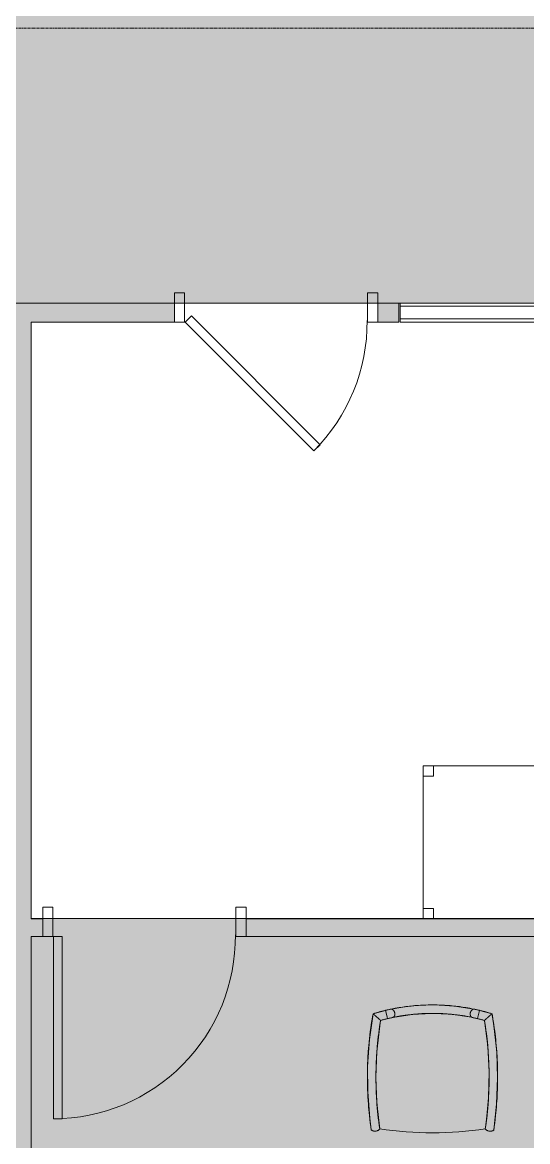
# Model space of a CAD drawing. Header units: inches. Extents: x -203 to 2070, y -968 to 768.
# Drawn here: x 764.5 to 863.9, y 175.9 to 395.9 of the extents above; entities that cross this region are included whole.
import ezdxf

# ---------------------------------------------------------------- set-up
doc = ezdxf.new("R2010")
doc.units = ezdxf.units.IN
doc.header["$MEASUREMENT"] = 0
doc.linetypes.add('Grid Line 1_2_', pattern=[0.875, 0.5, -0.125, 0.125, -0.125])
for name, color, linetype, lineweight in [('A-DETL-GENF', 92, 'Continuous', 9), ('A-DETL-THIN', 151, 'Continuous', 9), ('A-DOOR', 31, 'Continuous', 13), ('A-DOOR-FRAM', 31, 'Continuous', 20), ('A-WALL', 113, 'Continuous', 13), ('A-WALL-PATT', 111, 'Continuous', 13), ('I-FURN', 30, 'Continuous', 9), ('I-WALL', 2, 'Continuous', 13), ('S-GRID', 1, 'Continuous', 9)]:
    doc.layers.add(name, color=color, linetype=linetype, lineweight=lineweight)
pattern_1 = [(0, (0, 0), (30.72, 7.68), [1.267, -21.773, 1.267, -21.773, -122.88]), (0, (0, 0), (30.72, 7.68), [-46.08, 1.267, -44.813, 1.267, -21.773, -53.76]), (0, (0, 0), (30.72, 7.68), [-115.2, 1.267, -14.093, 1.267, -37.133]), (120, (11.52, 3.84), (-22.011075, 22.7643), [1.267, -21.773, 1.267, -21.773, -122.88]), (120, (11.52, 3.84), (-22.011075, 22.7643), [-46.08, 1.267, -44.813, 1.267, -21.773, -53.76]), (120, (11.52, 3.84), (-22.011075, 22.7643), [-115.2, 1.267, -14.093, 1.267, -37.133]), (240, (15.36, 19.2), (-8.708925, -30.4443), [1.267, -21.773, 1.267, -21.773, -122.88]), (240, (15.36, 19.2), (-8.708925, -30.4443), [-46.08, 1.267, -44.813, 1.267, -21.773, -53.76]), (240, (15.36, 19.2), (-8.708925, -30.4443), [-115.2, 1.267, -14.093, 1.267, -37.133])]

# ---------------------------------------------------------------- blocks, each defined once
blk = doc.blocks.new('Single Flush - OTJ_SOLIDFLUSH_ALUM-5610241-LEVEL 7 - POWER _ SIGNAL')
at = {"layer": 'A-DOOR', "color": 8, "lineweight": 20}
for p, q in [((-7.42, 27.2), (-8.65, 25.96)), ((17.91, 1.87), (-7.42, 27.2)), ((-8.65, 25.96), (16.67, 0.64)), ((16.67, 0.64), (17.91, 1.87))]:
    blk.add_line(p, q, dxfattribs=at)
at = {"layer": 'A-DOOR', "color": 55, "lineweight": 9}
blk.add_arc((17.91, 1.87), 35.81, 135, 180.5, dxfattribs=at)
at = {"layer": 'A-DOOR-FRAM', "color": 8}
for p, q in [((-20, -3.87), (-20, 1.87)), ((-20, 1.87), (-18, 1.87)), ((-18, -3.87), (-18, 1.87)), ((18, -3.87), (18, 1.87)), ((18, 1.87), (20, 1.87)), ((20, -3.87), (20, 1.87)), ((-20, -3.87), (-18, -3.87)), ((18, -3.87), (20, -3.87))]:
    blk.add_line(p, q, dxfattribs=at)
blk = doc.blocks.new('F-Chairs1 - Side 05-V48-LEVEL 7 - POWER _ SIGNAL')
at = {"layer": 'I-FURN'}
for p, q in [((-8.86, 2.7), (-10.22, 3.05)), ((-9.24, 1.07), (-8.86, 2.7)), ((-8.86, 2.67), (-9.24, 1.1)), ((-9.24, 1.1), (-8.86, 2.67)), ((-8.86, 2.67), (-9.05, 1.89)), ((-8.86, 2.7), (-8.86, 2.67)), ((10.22, 3.05), (8.86, 2.7)), ((8.86, 2.68), (8.86, 2.7)), ((8.86, 2.7), (9.24, 1.07)), ((9.05, 1.89), (8.86, 2.68)), ((8.86, 2.68), (8.93, 2.4)), ((8.93, 2.4), (8.86, 2.68)), ((8.93, 2.38), (9.24, 1.1)), ((9.24, 1.1), (8.93, 2.38)), ((-11.7, 1.73), (-9.24, 1.07)), ((-9.05, 1.89), (-9.24, 1.07)), ((-9.24, 1.07), (-9.2, 1.06)), ((-2.07, 1.73), (-2.01, 1.73)), ((-2.01, 1.73), (-2.07, 1.73)), ((-1.88, 1.72), (-1.94, 1.72)), ((1.94, 1.72), (1.88, 1.72)), ((2.01, 1.73), (2.07, 1.73)), ((2.07, 1.73), (2.01, 1.73)), ((9.24, 1.07), (9.05, 1.89)), ((9.2, 1.06), (9.24, 1.07)), ((9.24, 1.07), (11.7, 1.73))]:
    blk.add_line(p, q, dxfattribs=at)
at = {"layer": 'I-FURN', "flags": 128}
for points in [[(-12.04, 24.6), (-12.61, 19.49), (-12.81, 14.35), (-12.63, 9.21), (-12.08, 4.1), (-11.7, 1.73)], [(-11.16, 24.83), (-11.35, 24.84), (-11.53, 24.82), (-11.7, 24.78), (-11.83, 24.73), (-11.94, 24.67), (-12.01, 24.62), (-12.04, 24.6)], [(-10.38, 24.36), (-10.4, 24.38), (-10.45, 24.45), (-10.54, 24.53), (-10.65, 24.62), (-10.8, 24.71), (-10.97, 24.78), (-11.16, 24.83)], [(-10.22, 3.05), (-10.86, 8.09), (-11.12, 13.17), (-11.01, 18.25), (-10.53, 23.31), (-10.38, 24.36)], [(10.38, 24.36), (10.94, 19.31), (11.13, 14.23), (10.95, 9.15), (10.39, 4.1), (10.22, 3.05)], [(11.16, 24.81), (10.97, 24.77), (10.8, 24.7), (10.66, 24.62), (10.54, 24.53), (10.45, 24.45), (10.4, 24.38), (10.38, 24.36)], [(12.04, 24.58), (12.01, 24.6), (11.94, 24.65), (11.84, 24.71), (11.7, 24.76), (11.54, 24.8), (11.35, 24.82), (11.16, 24.81)], [(11.7, 1.73), (12.42, 6.83), (12.77, 11.96), (12.75, 17.1), (12.35, 22.23), (12.04, 24.58)], [(7.79, 2.47), (4.03, 1.88), (0.23, 1.67), (-3.57, 1.84), (-7.34, 2.38), (-7.79, 2.47)], [(-8.18, 0.84), (-4.34, 0.23), (-0.46, 0), (3.43, 0.15), (7.28, 0.66), (8.18, 0.84)]]:
    blk.add_lwpolyline(points, dxfattribs=at)
at = {"layer": 'I-FURN'}
for centre, radius, start, end in [((57.8, 14.21), 70.61, 171.5308, 180.996), ((57.8, 14.21), 70.61, 171.5308, 175.2598), ((-11.33, 23.66), 1.18, 36.4314, 126.6303), ((-11.33, 23.66), 1.18, 121.2821, 125.2204), ((-11.33, 23.66), 1.18, 115.242, 121.2747), ((-11.33, 23.66), 1.18, 108.1645, 112.8023), ((-11.33, 23.66), 1.18, 101.9361, 108.1446), ((-11.33, 23.66), 1.18, 90.9403, 99.8598), ((-11.33, 23.66), 1.18, 81.4896, 85.9143), ((-11.33, 23.66), 1.18, 77.1379, 81.4718), ((57.8, 14.21), 68.93, 171.5308, 181.0506), ((57.8, 14.21), 68.93, 171.5308, 176.1393), ((57.8, 14.21), 68.93, 171.5308, 176.1393), ((-11.33, 23.66), 1.18, 63.131, 72.0242), ((57.8, 14.21), 68.93, 171.5308, 175.7586), ((-11.33, 23.66), 1.18, 54.8508, 61.1686), ((-11.33, 23.66), 1.18, 50.2635, 54.8265), ((-11.33, 23.66), 1.18, 41.7404, 47.773), ((-11.33, 23.66), 1.18, 36.4314, 39.179), ((0, -44.54), 69.68, 81.4321, 98.5679), ((0, -44.54), 69.68, 81.4321, 98.5679), ((0, -44.54), 69.68, 81.4321, 98.5679), ((11.32, 23.64), 1.18, 52.4725, 142.685), ((-57.8, 14.21), 68.93, 358.9494, 8.4692), ((-57.8, 14.21), 68.93, 3.8607, 8.4692), ((-57.8, 14.21), 68.93, 3.8607, 8.4692), ((-57.8, 14.21), 68.93, 4.0233, 8.4692), ((11.32, 23.64), 1.18, 137.4621, 141.3151), ((11.32, 23.64), 1.18, 131.4889, 137.4604), ((11.32, 23.64), 1.18, 124.4572, 128.8271), ((11.32, 23.64), 1.18, 116.91, 124.4502), ((11.32, 23.64), 1.18, 107.3188, 116.1946), ((11.32, 23.64), 1.18, 97.8929, 102.0231), ((11.32, 23.64), 1.18, 93.1961, 97.8826), ((11.32, 23.64), 1.18, 79.4522, 88.3969), ((11.32, 23.64), 1.18, 71.135, 77.0496), ((11.32, 23.64), 1.18, 66.2681, 71.1166), ((11.32, 23.64), 1.18, 57.9136, 64.0144), ((11.32, 23.64), 1.18, 53.9043, 57.8915), ((-57.8, 14.21), 70.61, 359.004, 8.4692), ((-57.8, 14.21), 70.61, 4.7233, 8.4481), ((57.8, 14.21), 70.61, 175.2604, 178.9888), ((-57.8, 14.21), 70.61, 0.9986, 4.7232), ((57.8, 14.21), 68.93, 176.2843, 177.6702), ((57.8, 14.21), 68.93, 176.3725, 177.6681), ((57.8, 14.21), 68.93, 176.3725, 177.6681), ((57.8, 14.21), 68.93, 176.1401, 176.2783), ((57.8, 14.21), 68.93, 176.1456, 176.3725), ((57.8, 14.21), 68.93, 176.1456, 176.3725), ((57.8, 14.21), 68.93, 175.9776, 176.1356), ((57.8, 14.21), 68.93, 175.7586, 175.9767), ((-57.8, 14.21), 68.93, 3.8603, 4.023), ((-57.8, 14.21), 68.93, 3.7423, 3.8607), ((-57.8, 14.21), 68.93, 3.7423, 3.8607), ((-57.8, 14.21), 68.93, 3.7223, 3.8603), ((-57.8, 14.21), 68.93, 2.3315, 3.7163), ((-57.8, 14.21), 68.93, 2.3319, 3.6732), ((-57.8, 14.21), 68.93, 2.3319, 3.6732), ((57.8, 14.21), 70.61, 178.9892, 181.0966), ((57.8, 14.21), 68.93, 177.6681, 180.7487), ((57.8, 14.21), 68.93, 177.6681, 180.7487), ((57.8, 14.21), 68.93, 177.6702, 180.2915), ((-57.8, 14.21), 68.93, 359.8088, 2.3319), ((-57.8, 14.21), 68.93, 359.8088, 2.3319), ((-57.8, 14.21), 68.93, 0.2618, 2.3315), ((-57.8, 14.21), 70.61, 357.2738, 0.9984), ((57.8, 14.21), 68.93, 180.2915, 180.4226), ((57.8, 14.21), 68.93, 180.4524, 180.7496), ((57.8, 14.21), 68.93, 180.7487, 181.0506), ((57.8, 14.21), 68.93, 180.7487, 181.0506), ((57.8, 14.21), 68.93, 180.7496, 181.0301), ((-57.8, 14.21), 68.93, 359.1188, 359.2513), ((-57.8, 14.21), 68.93, 359.1188, 359.2513), ((-57.8, 14.21), 68.93, 358.9703, 359.2506), ((-57.8, 14.21), 68.93, 359.5774, 0.2618), ((-57.8, 14.21), 68.93, 359.2513, 359.8088), ((-57.8, 14.21), 68.93, 359.2513, 359.8088), ((-57.8, 14.21), 68.93, 359.2506, 359.5771), ((57.8, 14.21), 70.61, 180.996, 190.1756), ((57.8, 14.21), 70.61, 181.1253, 182.7177), ((57.8, 14.21), 68.93, 181.0506, 189.3144), ((57.8, 14.21), 68.93, 181.0506, 183.596), ((57.8, 14.21), 68.93, 181.0506, 183.596), ((57.8, 14.21), 68.93, 181.0795, 183.5958), ((-57.8, 14.21), 68.93, 350.6856, 358.9494), ((-57.8, 14.21), 68.93, 356.4043, 358.5929), ((-57.8, 14.21), 68.93, 356.404, 358.1436), ((-57.8, 14.21), 68.93, 356.404, 358.1436), ((-57.8, 14.21), 68.93, 358.1436, 358.6533), ((-57.8, 14.21), 68.93, 358.1436, 358.6533), ((-57.8, 14.21), 68.93, 358.6533, 358.9494), ((-57.8, 14.21), 68.93, 358.6533, 358.9494), ((-57.8, 14.21), 68.93, 358.5929, 358.9209), ((-57.8, 14.21), 68.93, 358.9494, 359.1188), ((-57.8, 14.21), 68.93, 358.9494, 359.1188), ((-57.8, 14.21), 70.61, 349.8244, 359.004), ((57.8, 14.21), 70.61, 182.7181, 186.4467), ((57.8, 14.21), 68.93, 183.596, 185.0192), ((57.8, 14.21), 68.93, 183.596, 185.0192), ((57.8, 14.21), 68.93, 183.5958, 184.8685), ((-57.8, 14.21), 68.93, 354.9808, 356.404), ((-57.8, 14.21), 68.93, 354.9808, 356.404), ((-57.8, 14.21), 68.93, 355.1315, 356.4043), ((-57.8, 14.21), 70.61, 353.5491, 357.2737), ((57.8, 14.21), 68.93, 184.8689, 185.0196), ((57.8, 14.21), 68.93, 185.0196, 185.1931), ((57.8, 14.21), 68.93, 185.0317, 189.3144), ((57.8, 14.21), 68.93, 185.0317, 189.3144), ((57.8, 14.21), 68.93, 185.2011, 189.3144), ((-57.8, 14.21), 68.93, 350.6856, 354.9683), ((-57.8, 14.21), 68.93, 350.6856, 354.9683), ((-57.8, 14.21), 68.93, 350.6856, 354.7991), ((-57.8, 14.21), 68.93, 354.8071, 354.9805), ((-57.8, 14.21), 68.93, 354.9805, 355.1313), ((57.8, 14.21), 70.61, 186.4469, 190.1756), ((-57.8, 14.21), 70.61, 349.8244, 353.549), ((0, 40.33), 38.66, 254.6661, 285.3339), ((0, 40.33), 38.66, 254.6661, 259.8878), ((0, 40.33), 38.66, 254.6661, 259.8878), ((0, 40.33), 38.66, 254.6661, 256.7545), ((0, 40.33), 38.66, 256.7545, 259.2833), ((0, 40.33), 38.66, 259.2833, 260.6714), ((0, 40.33), 38.66, 259.8878, 260.4199), ((0, 40.33), 38.66, 259.8878, 260.4199), ((0, 40.33), 38.66, 260.4199, 260.674), ((0, 40.33), 38.66, 260.4199, 260.674), ((0, 40.33), 38.66, 279.3286, 280.7167), ((0, 40.33), 38.66, 279.326, 279.5801), ((0, 40.33), 38.66, 279.326, 279.5801), ((0, 40.33), 38.66, 279.5801, 280.1122), ((0, 40.33), 38.66, 279.5801, 280.1122), ((0, 40.33), 38.66, 280.1122, 285.3339), ((0, 40.33), 38.66, 280.1122, 285.3339), ((0, 40.33), 38.66, 280.7167, 283.2455), ((0, 40.33), 38.66, 283.2455, 285.3339), ((0, 40.33), 40.33, 253.1446, 286.8554), ((0, 40.33), 40.33, 253.1446, 256.7545), ((0, 40.33), 40.33, 256.8211, 257.0112), ((0, 40.33), 40.33, 257.0121, 257.3225), ((0, 40.33), 40.33, 257.3256, 257.7513), ((0, 40.33), 40.33, 257.8116, 258.3467), ((0, 40.33), 40.33, 258.4011, 260.6462), ((0, 40.33), 40.33, 260.6462, 262.4822), ((0, 40.33), 38.66, 260.674, 261.0276), ((0, 40.33), 38.66, 260.674, 261.0276), ((0, 40.33), 38.66, 260.6714, 261.0897), ((0, 40.33), 38.66, 261.0276, 261.6519), ((0, 40.33), 38.66, 261.0276, 261.6519), ((0, 40.33), 38.66, 261.0897, 261.3668), ((0, 40.33), 38.66, 261.3668, 261.6918), ((0, 40.33), 38.66, 261.6519, 261.8522), ((0, 40.33), 38.66, 261.6519, 261.8522), ((0, 40.33), 38.66, 261.6918, 262.3262), ((0, 40.33), 38.66, 261.8522, 265.955), ((0, 40.33), 38.66, 261.8522, 265.955), ((0, 40.33), 40.33, 262.4822, 266.606), ((0, 40.33), 38.66, 262.3262, 262.4987), ((0, 40.33), 38.66, 262.4987, 263.1634), ((0, 40.33), 38.66, 263.1634, 265.7133), ((0, 40.33), 38.66, 265.7133, 266.2685), ((0, 40.33), 38.66, 265.955, 266.883), ((0, 40.33), 38.66, 265.955, 266.883), ((0, 40.33), 38.66, 266.2685, 266.9028), ((0, 40.33), 40.33, 266.606, 267.4881), ((0, 40.33), 38.66, 266.9508, 267.1253), ((0, 40.33), 38.66, 267.0125, 267.2451), ((0, 40.33), 38.66, 267.0125, 267.2451), ((0, 40.33), 38.66, 267.2175, 267.3423), ((0, 40.33), 38.66, 267.2451, 272.7549), ((0, 40.33), 38.66, 267.2451, 272.7549), ((0, 40.33), 38.66, 267.3601, 267.5014), ((0, 40.33), 40.33, 267.4881, 272.5119), ((0, 40.33), 38.66, 267.5148, 272.4852), ((0, 40.33), 38.66, 272.4986, 272.6399), ((0, 40.33), 40.33, 272.5119, 273.394), ((0, 40.33), 38.66, 272.6577, 272.7825), ((0, 40.33), 38.66, 272.7549, 272.9875), ((0, 40.33), 38.66, 272.7549, 272.9875), ((0, 40.33), 38.66, 272.8747, 273.0839), ((0, 40.33), 38.66, 273.0972, 273.7315), ((0, 40.33), 38.66, 273.117, 274.045), ((0, 40.33), 38.66, 273.117, 274.045), ((0, 40.33), 40.33, 273.394, 277.5178), ((0, 40.33), 38.66, 273.7315, 274.2867), ((0, 40.33), 38.66, 274.045, 278.1478), ((0, 40.33), 38.66, 274.045, 278.1478), ((0, 40.33), 38.66, 274.2867, 276.8366), ((0, 40.33), 38.66, 276.8366, 277.5013), ((0, 40.33), 38.66, 277.5013, 277.6738), ((0, 40.33), 38.66, 277.6738, 278.3082), ((0, 40.33), 40.33, 277.5178, 279.3538), ((0, 40.33), 38.66, 278.1478, 278.3481), ((0, 40.33), 38.66, 278.1478, 278.3481), ((0, 40.33), 38.66, 278.3082, 278.6332), ((0, 40.33), 38.66, 278.3481, 278.9724), ((0, 40.33), 38.66, 278.3481, 278.9724), ((0, 40.33), 38.66, 278.6332, 278.9103), ((0, 40.33), 38.66, 278.9103, 279.3286), ((0, 40.33), 38.66, 278.9724, 279.326), ((0, 40.33), 38.66, 278.9724, 279.326), ((0, 40.33), 40.33, 279.3538, 281.5989), ((0, 40.33), 40.33, 281.6533, 282.1884), ((0, 40.33), 40.33, 282.2487, 282.6744), ((0, 40.33), 40.33, 282.6775, 282.9879), ((0, 40.33), 40.33, 282.9888, 283.1789), ((0, 40.33), 40.33, 283.2455, 286.8554)]:
    blk.add_arc(centre, radius, start, end, dxfattribs=at)
for points, knots in [([(-10.22, 3.05), (-10.22, 3.05), (-10.23, 3.04), (-10.25, 3.02), (-10.28, 3), (-10.3, 2.98), (-10.34, 2.95), (-10.37, 2.91), (-10.41, 2.88), (-10.44, 2.86), (-10.47, 2.83), (-10.51, 2.79), (-10.56, 2.75), (-10.61, 2.7), (-10.67, 2.65), (-10.72, 2.6), (-10.78, 2.55), (-10.84, 2.5), (-10.9, 2.44), (-10.96, 2.39), (-11.02, 2.34), (-11.08, 2.28), (-11.14, 2.23), (-11.19, 2.18), (-11.25, 2.13), (-11.31, 2.08), (-11.36, 2.03), (-11.41, 1.99), (-11.46, 1.94), (-11.5, 1.9), (-11.55, 1.87), (-11.58, 1.83), (-11.62, 1.8), (-11.65, 1.77), (-11.69, 1.74), (-11.7, 1.73), (-11.7, 1.73)], [-1, -1, -1, -1, -0.944444, -0.916667, -0.888889, -0.861111, -0.833333, -0.805556, -0.777778, -0.763889, -0.75, -0.722222, -0.694444, -0.666667, -0.638889, -0.611111, -0.583333, -0.555556, -0.527778, -0.5, -0.472222, -0.444444, -0.416667, -0.388889, -0.361111, -0.333333, -0.305556, -0.277778, -0.25, -0.222222, -0.194444, -0.166667, -0.138889, -0.111111, -0.055556, 0, 0, 0, 0]), ([(-8.86, 2.7), (-8.86, 2.7), (-8.83, 2.69), (-8.67, 2.66), (-8.36, 2.59), (-8, 2.51), (-7.79, 2.47)], [0, 0, 0, 0, 0.2, 0.4, 0.7, 1, 1, 1, 1]), ([(-7.79, 2.47), (-7.73, 2.45), (-7.63, 2.4), (-7.54, 2.28), (-7.5, 2.19), (-7.46, 2.12), (-7.44, 2.05), (-7.43, 2), (-7.42, 1.94), (-7.41, 1.86), (-7.41, 1.77), (-7.42, 1.67), (-7.43, 1.57), (-7.46, 1.47), (-7.49, 1.39), (-7.52, 1.31), (-7.56, 1.24), (-7.6, 1.18), (-7.64, 1.12), (-7.68, 1.07), (-7.73, 1.02), (-7.77, 0.98), (-7.84, 0.93), (-7.91, 0.88), (-8.04, 0.83), (-8.12, 0.83), (-8.18, 0.84)], [-1, -1, -1, -1, -0.861111, -0.791667, -0.756944, -0.722222, -0.6875, -0.670139, -0.652778, -0.618056, -0.583333, -0.548611, -0.513889, -0.479167, -0.444444, -0.416667, -0.388889, -0.361111, -0.333333, -0.305556, -0.277778, -0.25, -0.222222, -0.166667, -0.111111, 0, 0, 0, 0]), ([(8.18, 0.84), (8.11, 0.82), (8, 0.84), (7.86, 0.91), (7.79, 0.97), (7.73, 1.02), (7.68, 1.07), (7.64, 1.12), (7.61, 1.16), (7.57, 1.23), (7.52, 1.31), (7.48, 1.4), (7.45, 1.49), (7.43, 1.59), (7.41, 1.69), (7.41, 1.77), (7.41, 1.85), (7.42, 1.92), (7.43, 1.99), (7.44, 2.06), (7.47, 2.12), (7.49, 2.18), (7.52, 2.25), (7.57, 2.32), (7.67, 2.42), (7.74, 2.46), (7.79, 2.47)], [-1, -1, -1, -1, -0.861111, -0.791667, -0.756944, -0.722222, -0.6875, -0.670139, -0.652778, -0.618056, -0.583333, -0.548611, -0.513889, -0.479167, -0.444444, -0.416667, -0.388889, -0.361111, -0.333333, -0.305556, -0.277778, -0.25, -0.222222, -0.166667, -0.111111, 0, 0, 0, 0]), ([(7.79, 2.47), (7.93, 2.5), (8.18, 2.55), (8.53, 2.63), (8.79, 2.69), (8.86, 2.7), (8.86, 2.7)], [0, 0, 0, 0, 0.2, 0.4, 0.7, 1, 1, 1, 1]), ([(11.7, 1.73), (11.7, 1.73), (11.69, 1.74), (11.65, 1.77), (11.62, 1.8), (11.58, 1.83), (11.55, 1.87), (11.51, 1.9), (11.48, 1.92), (11.45, 1.95), (11.41, 1.99), (11.36, 2.03), (11.31, 2.08), (11.25, 2.13), (11.19, 2.18), (11.14, 2.23), (11.08, 2.28), (11.02, 2.34), (10.96, 2.39), (10.9, 2.44), (10.84, 2.5), (10.78, 2.55), (10.72, 2.6), (10.67, 2.65), (10.61, 2.7), (10.56, 2.75), (10.51, 2.79), (10.46, 2.84), (10.42, 2.88), (10.37, 2.91), (10.34, 2.95), (10.3, 2.98), (10.28, 3), (10.25, 3.02), (10.23, 3.04), (10.22, 3.05), (10.22, 3.05)], [-1, -1, -1, -1, -0.944444, -0.888889, -0.861111, -0.833333, -0.805556, -0.777778, -0.763889, -0.75, -0.722222, -0.694444, -0.666667, -0.638889, -0.611111, -0.583333, -0.555556, -0.527778, -0.5, -0.472222, -0.444444, -0.416667, -0.388889, -0.361111, -0.333333, -0.305556, -0.277778, -0.25, -0.222222, -0.194444, -0.166667, -0.138889, -0.111111, -0.083333, -0.055556, 0, 0, 0, 0]), ([(-8.18, 0.84), (-8.32, 0.87), (-8.57, 0.92), (-8.91, 1), (-9.17, 1.06), (-9.24, 1.07), (-9.24, 1.07)], [0, 0, 0, 0, 0.2, 0.4, 0.7, 1, 1, 1, 1]), ([(9.24, 1.07), (9.24, 1.07), (9.21, 1.07), (9.06, 1.03), (8.74, 0.96), (8.39, 0.88), (8.18, 0.84)], [0, 0, 0, 0, 0.2, 0.4, 0.7, 1, 1, 1, 1])]:
    blk.add_open_spline(points, degree=3, knots=knots, dxfattribs=at)
blk = doc.blocks.new('Single Flush - SOLIDFLUSH_ALUM_No Lites-5611443-LEVEL 7 - POWER _ SIGNAL')
at = {"layer": 'A-DOOR', "lineweight": 20}
for p, q in [((16.15625, 37.5625), (16.15625, 1.75)), ((17.90625, 37.5625), (16.15625, 37.5625)), ((17.90625, 1.75), (17.90625, 37.5625)), ((16.15625, 1.75), (17.90625, 1.75))]:
    blk.add_line(p, q, dxfattribs=at)
at = {"layer": 'A-DOOR', "lineweight": 9}
blk.add_arc((17.90625, 1.75), 35.8125, 90, 180.5, dxfattribs=at)
at = {"layer": 'A-DOOR-FRAM'}
for p, q in [((-20, -4), (-20, 1.75)), ((-20, 1.75), (-18, 1.75)), ((-18, -4), (-18, 1.75)), ((18.000004, -4), (18.000004, 1.75)), ((18.000004, 1.75), (20.000004, 1.75)), ((20.000004, -4), (20.000004, 1.75)), ((-20, -4), (-18, -4)), ((18.000004, -4), (20.000004, -4))]:
    blk.add_line(p, q, dxfattribs=at)
blk = doc.blocks.new('Rectangular Table - Rectangular Table-5624809-LEVEL 7 - POWER _ SIGNAL')
at = {"layer": 'I-FURN'}
for p, q in [((-79.02, 15.01), (-81.02, 15.01)), ((-81.02, 15.01), (-81.02, 13.01)), ((-81.02, 13.01), (-81.02, 15.01)), ((-81.02, 15.01), (-79.02, 15.01)), ((81.02, 15.01), (-81.02, 15.01)), ((-81.02, 15.01), (-81.02, -15.01)), ((-81.02, -15.01), (-81.02, 15.01)), ((-81.02, 15.01), (81.02, 15.01)), ((-79.02, 13.01), (-79.02, 15.01)), ((-79.02, 15.01), (-79.02, 13.01)), ((79.02, 15.01), (79.02, 13.01)), ((81.02, 15.01), (79.02, 15.01)), ((79.02, 15.01), (81.02, 15.01)), ((79.02, 13.01), (79.02, 15.01)), ((81.02, 13.01), (81.02, 15.01)), ((81.02, 15.01), (81.02, 13.01)), ((81.02, 15.01), (81.02, -15)), ((-81.02, 13.01), (-79.02, 13.01)), ((-79.02, 13.01), (-81.02, 13.01)), ((79.02, 13.01), (81.02, 13.01)), ((81.02, 13.01), (79.02, 13.01)), ((-79.02, -13.01), (-81.02, -13.01)), ((-81.02, -13.01), (-81.02, -15.01)), ((-81.02, -15.01), (-81.02, -13.01)), ((-81.02, -13.01), (-79.02, -13.01)), ((-79.02, -15.01), (-79.02, -13.01)), ((-79.02, -13.01), (-79.02, -15.01)), ((81.02, -13.01), (79.02, -13.01)), ((79.02, -13.01), (79.02, -15)), ((79.02, -15), (79.02, -13.01)), ((79.02, -13.01), (81.02, -13.01)), ((81.02, -15), (81.02, -13.01)), ((81.02, -13.01), (81.02, -15)), ((-81.02, -15.01), (-79.02, -15.01)), ((-79.02, -15.01), (-81.02, -15.01)), ((-81.02, -15.01), (0, -15.01)), ((0, -15.01), (-81.02, -15.01))]:
    blk.add_line(p, q, dxfattribs=at)

msp = doc.modelspace()

# ---------------------------------------------------------------- hatches: boundary and pattern name
at = {"layer": 'A-DETL-GENF'}
h = msp.add_hatch(color=9, dxfattribs=at)
h.paths.add_polyline_path([(131.76, -847.99), (290.74, -780.5), (225.6, -627.04), (211.09, -633.2), (209.28, -628.94), (209.42, -628.88), (203.59, -616.37), (207.78, -614.42), (213.68, -627.08), (295.77, -592.23), (297.58, -596.49), (229.86, -625.23), (295, -778.69), (401.08, -733.65), (335.95, -580.2), (334.4, -580.86), (332.59, -576.6), (420.96, -539.09), (422.76, -543.35), (340.21, -578.39), (405.34, -731.84), (511.69, -686.69), (511.69, -619.13), (494.67, -619.13), (494.67, -614.13), (492.17, -614.13), (492.17, -540), (465.42, -540), (465.42, -525.24), (459.58, -527.72), (457.78, -523.46), (465.42, -520.22), (465.42, -507.38), (497.17, -507.38), (497.17, -511.56), (497.67, -511.56), (497.67, -516.56), (497.17, -516.56), (497.17, -614.13), (658.09, -614.13), (718.7, -588.4), (718.7, -513.05), (720.73, -513.05), (720.73, -508.94), (744.73, -508.94), (744.73, -513.19), (757.98, -510.06), (757.98, -505.44), (677.12, -505.36), (677.12, -505.44), (626.98, -505.44), (626.98, -505.32), (560.67, -505.32), (560.67, -516.56), (537.67, -516.56), (537.67, -511.56), (555.67, -511.56), (555.67, -395.31), (560.67, -395.31), (560.67, -438.44), (560.17, -438.44), (560.17, -441.94), (560.67, -441.94), (560.67, -498.32), (619.98, -498.32), (619.98, -477.94), (626.98, -477.94), (626.98, -501.94), (757.98, -501.94), (757.98, -376.94), (625.46, -376.94), (625.46, -433.44), (624.19, -433.44), (624.19, -433.94), (625.46, -433.94), (625.46, -441.94), (600.17, -441.94), (600.17, -438.44), (621.96, -438.44), (621.96, -303.25), (601.17, -303.25), (601.17, -299.75), (634.61, -299.75), (634.61, -357.01), (793.96, -357.01), (793.96, -230.99), (634.98, -230.99), (634.98, -254.99), (560.67, -254.98), (560.67, -299.75), (561.17, -299.75), (561.17, -303.25), (560.67, -303.25), (560.67, -346.75), (555.67, -346.75), (555.67, -249.98), (575.84, -249.98), (575.84, -200.84), (587.09, -200.84), (587.09, -243.74), (631.48, -243.74), (631.48, -224.99), (675.98, -224.99), (675.98, -160.84), (555.74, -160.84), (555.74, 0.66), (596.73, 0.66), (596.73, -16.34), (638.73, -16.34), (638.73, 0.66), (700.73, 0.66), (700.73, -16.34), (742.73, -16.34), (742.73, 0.66), (804.73, 0.66), (804.73, -16.34), (846.73, -16.34), (846.73, 0.66), (908.73, 0.66), (908.73, -16.34), (950.73, -16.34), (950.73, 0.66), (993.73, 0.66), (993.73, -121.74), (988.73, -121.74), (988.73, -121.34), (980.11, -121.34), (980.11, -122.59), (769.74, -122.59), (769.74, -217.72), (963.74, -217.72), (963.74, -199.94), (988.73, -199.94), (988.73, -161.74), (993.73, -161.74), (993.73, -227.33), (968.74, -227.33), (968.74, -227.44), (963.74, -227.44), (963.74, -224.72), (769.74, -224.72), (769.74, -224.99), (799.96, -224.99), (799.96, -303.86), (963.74, -303.86), (963.74, -267.44), (968.74, -267.44), (968.74, -343.74), (1450.3, -343.74), (1450.3, -347.49), (1376.3, -347.49), (1376.3, -524.65), (1491.98, -524.65), (1491.98, -347.49), (1490.3, -347.49), (1490.3, -343.74), (1499.3, -343.74), (1499.3, -347.49), (1496.61, -347.49), (1496.61, -524.65), (1723.7, -524.65), (1723.7, -377.36), (1552.61, -377.36), (1552.61, -347.49), (1539.3, -347.49), (1539.3, -343.74), (1552.61, -343.74), (1552.61, 339.9), (1723.3, 339.9), (1723.3, 351.59), (1731.86, 351.59), (1731.86, 355.59), (1736.48, 355.59), (1736.48, 351.59), (1910.23, 351.59), (1910.23, 580.43), (-120.35, 580.43), (-120.35, 406.96), (53.87, 406.96), (53.87, 426.96), (70.73, 426.96), (70.73, 422.34), (58.49, 422.34), (58.49, 402.34), (58.05, 402.34), (58.05, 327.65), (54.3, 327.65), (54.3, 402.34), (-120.35, 402.34), (-120.35, 286.96), (54.3, 286.96), (54.3, 287.65), (58.05, 287.65), (58.05, 279.65), (54.3, 279.65), (54.3, 282.34), (-120.35, 282.34), (-120.35, 166.96), (54.3, 166.96), (54.3, 239.65), (58.05, 239.65), (58.05, 160.65), (54.3, 160.65), (54.3, 162.34), (-120.35, 162.34), (-120.35, 0.55), (-80.76, 0.55), (-80.76, -12.89), (54.3, -12.89), (54.3, 120.65), (58.05, 120.65), (58.05, -20.2), (54.3, -20.2), (54.3, -17.52), (-80.76, -17.52), (-80.76, -30.95), (-120.35, -30.95), (-120.35, -193.04), (54.3, -193.04), (54.3, -60.2), (58.05, -60.2), (58.05, -218.21), (72.52, -252.29), (69.07, -253.76), (54.3, -218.97), (54.3, -197.66), (-120.35, -197.66), (-120.35, -254.17), (-74.96, -361.1), (84.5, -290.1), (84.7, -290.58), (88.16, -289.11), (140.82, -413.14), (137.36, -414.61), (86.31, -294.36), (-73.15, -365.35), (42.67, -638.13), (201.92, -566.67), (175.4, -504.2), (178.85, -502.74), (207.15, -569.39), (190.31, -576.95), (190.88, -578.17), (186.68, -580.12), (186.09, -578.85), (44.47, -642.39), (120.79, -822.14)], flags=0)
h.paths.add_polyline_path([(225.76, -805.76), (216.38, -783.67), (238.47, -774.29), (247.85, -796.38), (232.98, -802.69)], flags=0)
h.paths.add_polyline_path([(446.67, -711.97), (437.29, -689.88), (459.38, -680.5), (468.76, -702.59), (455.33, -708.29)], flags=0)
h.paths.add_polyline_path([(516.31, -684.73), (893.34, -524.65), (967.94, -524.65), (967.94, -523.31), (944.23, -523.31), (944.23, -523.6), (744.73, -523.6), (744.73, -532.94), (723.7, -532.94), (723.7, -561.42), (744.73, -561.42), (744.73, -585.42), (723.7, -585.42), (723.7, -591.71), (659.11, -619.13), (590.81, -619.13), (590.81, -647.06), (516.73, -647.06), (516.73, -643.56), (587.31, -643.56), (587.31, -619.13), (516.31, -619.13), (516.31, -647.06)], flags=0)
h.paths.add_polyline_path([(262.35, -545.88), (246.3, -508.06), (353.1, -462.71), (227.52, -166.92), (120.79, -212.45), (111.01, -189.4), (111.01, 5.62), (114.76, 5.62), (114.76, -27.82), (206.98, -27.82), (206.98, 5.62), (253.21, 5.62), (256.4, 0.1), (258.31, 0.1), (258.31, -3.4), (257.26, -3.4), (257.26, -33.09), (236.48, -33.09), (236.48, -149.24), (377.3, -149.23), (377.29, -3.4), (298.31, -3.4), (298.31, 0.1), (494.79, 0.1), (494.79, -99.48), (491.3, -99.48), (491.29, -3.4), (380.79, -3.4), (380.8, -149.23), (491.3, -149.22), (491.31, -139.48), (494.8, -139.48), (494.81, -201.31), (491.31, -201.31), (491.3, -152.72), (236.48, -152.74), (236.48, -179.07), (297.94, -323.84), (491.32, -323.82), (491.32, -321.75), (494.82, -321.75), (494.83, -446.72), (415.96, -480.36), (414.59, -477.14), (491.33, -444.4), (491.32, -327.32), (299.43, -327.34), (370.94, -495.76), (377.8, -492.83), (379.17, -496.05), (369.08, -500.35), (354.47, -465.93), (287.28, -494.46), (301.97, -529.06), (263.06, -545.58)], flags=0)
h.paths.add_polyline_path([(263.06, -541.78), (297.38, -527.21), (284.06, -495.83), (271.83, -501.02), (281.21, -523.11), (259.11, -532.49), (262.35, -540.12)], flags=0)
h.paths.add_polyline_path([(3.31, -538.98), (-6.07, -516.89), (16.02, -507.51), (19.36, -515.37), (155.59, -457.53), (153, -451.43), (156.45, -449.96), (163.22, -465.92), (159.77, -467.38), (157.39, -461.78), (21.16, -519.62), (25.4, -529.6), (16.02, -533.58)], flags=0)
h.paths.add_polyline_path([(492.17, -535.38), (492.17, -532.94), (471.73, -532.94), (471.73, -512), (470.05, -512), (470.05, -535.38), (471.73, -535.38)], flags=0)
h.paths.add_polyline_path([(1542.73, -523.31), (1542.73, -499.31), (1566.73, -499.31), (1566.73, -523.31), (1552.61, -523.31)], flags=0)
h.paths.add_polyline_path([(895.22, -520.1), (940.73, -520.1), (940.73, -497.31), (963.74, -497.31), (963.74, -457.44), (946.48, -457.44), (946.48, -308.86), (799.96, -308.86), (799.96, -363.01), (625.46, -363.01), (625.46, -370.94), (763.98, -370.94), (763.98, -513.56), (744.73, -513.56), (744.73, -520.1), (894.33, -520.1)], flags=0)
h.paths.add_polyline_path([(963.74, -452.44), (963.74, -308.86), (951.48, -308.86), (951.48, -452.44)], flags=0)
h.paths.add_polyline_path([(626.18, -357.01), (631.11, -357.01), (631.11, -303.25), (625.46, -303.25), (625.46, -357.01)], flags=0)
h.paths.add_polyline_path([(1130.73, -287.8), (1048.58, -287.8), (1048.57, -116.84), (1052.07, -116.84), (1052.07, -120.24), (1162.56, -120.21), (1162.56, -3.4), (1052.06, -3.4), (1052.05, -76.84), (1048.57, -76.84), (1048.56, 0.1), (1491.14, 0.1), (1491.14, -77.99), (1487.64, -77.99), (1487.64, -3.4), (1268.73, -3.4), (1268.73, -29.34), (1240.73, -29.34), (1240.73, -3.4), (1166.06, -3.4), (1166.06, -120.24), (1487.64, -120.24), (1487.64, -117.99), (1491.14, -117.99), (1491.14, -287.8), (1483.46, -287.8), (1483.46, -284.3), (1487.64, -284.3), (1487.64, -123.74), (1052.07, -123.74), (1052.08, -284.3), (1443.46, -284.3), (1443.46, -287.8), (1133.48, -287.8)], flags=0)
h.paths.add_polyline_path([(491.32, -281.75), (491.31, -225.31), (471.73, -225.31), (471.73, -201.31), (494.81, -201.31), (494.82, -281.75)], flags=0)
h.paths.add_polyline_path([(766.24, -224.99), (766.24, -204.81), (679.48, -204.81), (679.48, -224.99), (739.5, -224.99)], flags=0)
h.paths.add_polyline_path([(434.77, -205.94), (434.77, -205.94), (434.77, -205.85)], flags=0)
h.paths.add_polyline_path([(698.39, -201.31), (766.24, -201.31), (766.24, -119.34), (679.48, -119.34), (679.48, -201.31), (680.09, -201.31)], flags=0)
h.paths.add_polyline_path([(433.45, -190.03), (433.45, -190.03), (433.25, -189.97)], flags=0)
h.paths.add_polyline_path([(404.45, -190.03), (404.45, -190.03), (404.25, -189.97)], flags=0)
h.paths.add_polyline_path([(232.98, -170.83), (232.98, -164.59), (230.74, -165.55), (232.3, -169.22)], flags=0)
h.paths.add_polyline_path([(227.86, -167.28), (227.67, -166.85), (227.57, -166.9)], flags=0)
h.paths.add_polyline_path([(584.68, -146.84), (668.23, -146.84), (668.23, -111.34), (771.73, -111.34), (771.73, -24.34), (569.74, -24.34), (569.74, -146.84)], flags=0)
h.paths.add_polyline_path([(894.33, -111.34), (979.73, -111.34), (979.73, -24.34), (775.23, -24.34), (775.23, -111.34), (884.76, -111.34)], flags=0)
h.paths.add_polyline_path([(253.51, -29.34), (253.51, -1.91), (251.19, 2.12), (210.48, 2.12), (210.48, -27.82), (220.73, -27.82), (220.73, -1.34), (248.73, -1.34), (248.73, -29.34)], flags=0)
h.paths.add_polyline_path([(-117.75, -27.45), (-84.26, -27.45), (-84.26, -27.34), (-117.75, -27.34), (-117.75, -2.95), (-120.35, -2.95), (-120.35, -27.45)], flags=0)
h.paths.add_polyline_path([(525.46, 72.2), (435.18, 72.2), (435.18, 104.84), (438.68, 104.84), (438.68, 75.7), (561.35, 75.7), (561.34, 168.96), (526.67, 168.96), (526.67, 174.46), (530.17, 174.46), (530.17, 172.46), (561.34, 172.46), (561.34, 215.96), (530.17, 215.96), (530.17, 213.46), (526.67, 213.46), (526.67, 216.15), (402.59, 216.15), (402.6, 140.7), (439.25, 140.7), (439.25, 137.2), (361.25, 137.2), (361.25, 140.7), (382.34, 140.7), (382.34, 216.15), (240.34, 216.15), (240.35, 76.18), (361.35, 76.19), (361.35, 102.19), (364.85, 102.19), (364.85, 72.69), (159.58, 72.67), (159.58, 76.17), (236.85, 76.18), (236.85, 164.65), (114.51, 164.64), (114.51, 76.17), (119.58, 76.17), (119.58, 72.67), (111.01, 72.67), (111.01, 168.14), (236.84, 168.15), (236.84, 330.14), (118.59, 330.14), (118.59, 333.64), (240.34, 333.64), (240.34, 219.65), (561.34, 219.65), (561.34, 333.9), (564.84, 333.9), (564.85, 72.2), (536.11, 72.2)], flags=0)
h.paths.add_polyline_path([(1048.55, 72.75), (1048.55, 216.22), (808.52, 216.2), (808.52, 219.7), (768.52, 219.69), (768.52, 216.19), (766.27, 216.19), (766.27, 80.75), (992.98, 80.75), (992.98, 72.75), (762.77, 72.75), (762.77, 107.71), (727.68, 107.71), (727.68, 297.2), (668.48, 297.2), (668.48, 107.71), (652.98, 107.71), (652.98, 313.68), (762.77, 313.68), (762.77, 340.7), (1165.23, 340.7), (1165.27, 219.73), (1487.62, 219.75), (1487.62, 333.75), (1491.12, 333.75), (1491.12, 213.95), (1487.62, 213.95), (1487.62, 216.25), (1376.43, 216.24), (1376.43, 76.27), (1487.62, 76.28), (1487.62, 173.95), (1491.12, 173.95), (1491.12, 72.78), (1248.55, 72.76), (1248.55, 102.26), (1252.05, 102.26), (1252.05, 76.26), (1372.93, 76.27), (1372.93, 216.24), (1214.29, 216.23), (1214.3, 179.03), (1252.05, 179.03), (1252.05, 175.53), (1231.05, 175.53), (1231.05, 140.76), (1252.05, 140.76), (1252.05, 137.26), (1173.05, 137.26), (1173.05, 140.76), (1210.8, 140.76), (1210.79, 216.23), (1076.5, 216.22), (1076.5, 216.65), (1073, 216.65), (1073, 216.22), (1052.05, 216.22), (1052.05, 176.65), (1073, 176.65), (1073, 177.65), (1076.5, 177.65), (1076.5, 173.15), (1052.05, 173.15), (1052.05, 76.25), (1173.05, 76.26), (1173.05, 102.26), (1176.55, 102.26), (1176.55, 72.76), (1048.56, 72.75)], flags=0)
h.paths.add_polyline_path([(664.98, 111.21), (664.98, 310.18), (656.48, 310.18), (656.48, 111.21)], flags=0)
h.paths.add_polyline_path([(731.18, 111.21), (762.77, 111.21), (762.77, 310.18), (731.18, 310.18), (731.18, 194.44)], flags=0)
h.paths.add_polyline_path([(391.15, 140.7), (399.1, 140.7), (399.09, 216.15), (385.84, 216.15), (385.84, 140.7)], flags=0)
h.paths.add_polyline_path([(1227.55, 140.76), (1227.55, 175.53), (1214.3, 175.53), (1214.3, 140.76)], flags=0)
h.paths.add_polyline_path([(1069.98, 157.6), (1069.98, 157.6), (1070.06, 157.6)], flags=0)
h.paths.add_polyline_path([(1070.96, 157.76), (1070.96, 157.76), (1070.96, 157.84)], flags=0)
h.paths.add_polyline_path([(1056.89, 159.35), (1056.89, 159.35), (1056.89, 159.6)], flags=0)
h.paths.add_polyline_path([(1077.23, 159.52), (1077.23, 159.52), (1077.46, 159.52)], flags=0)
h.paths.add_polyline_path([(1054.94, 160.19), (1054.94, 160.19), (1055.85, 160.19)], flags=0)
h.paths.add_polyline_path([(1071.65, 167.79), (1071.65, 167.79), (1071.65, 167.87)], flags=0)
h.paths.add_polyline_path([(1054.35, 168.1), (1054.35, 168.1), (1054.35, 168.16)], flags=0)
h.paths.add_polyline_path([(727.68, 300.7), (727.68, 310.18), (668.48, 310.18), (668.48, 300.7), (710.46, 300.7)], flags=0)
h.paths.add_polyline_path([(1736.48, 395.59), (1731.86, 395.59), (1731.86, 410.27), (1678.92, 410.27), (1678.92, 398.15), (1599.73, 398.15), (1599.73, 402.77), (1674.3, 402.77), (1674.3, 414.9), (1731.86, 414.9), (1731.86, 580.15), (1736.48, 580.15), (1736.48, 410.27)], flags=0)
h.paths.add_polyline_path([(1556.8, 398.15), (1548.73, 398.15), (1548.73, 402.77), (1552.17, 402.77), (1552.17, 548.15), (1556.8, 548.15), (1556.8, 402.77), (1559.73, 402.77), (1559.73, 398.15), (1557.23, 398.15)], flags=0)
h.paths.add_polyline_path([(1364.55, 398.15), (1299.73, 398.15), (1299.73, 402.77), (1432.42, 402.77), (1432.42, 580.15), (1437.05, 580.15), (1437.05, 402.77), (1508.73, 402.77), (1508.73, 398.15), (1366.39, 398.15)], flags=0)
h.paths.add_polyline_path([(1164.93, 398.15), (999.23, 398.15), (999.23, 402.77), (1132.42, 402.77), (1132.42, 580.15), (1137.05, 580.15), (1137.05, 402.77), (1208.73, 402.77), (1208.73, 398.15), (1165.22, 398.15)], flags=0)
h.paths.add_polyline_path([(1259.73, 398.15), (1248.73, 398.15), (1248.73, 402.77), (1252.17, 402.77), (1252.17, 550.15), (1256.8, 550.15), (1256.8, 402.77), (1259.73, 402.77)], flags=0)
h.paths.add_polyline_path([(959.23, 398.15), (948.73, 398.15), (948.73, 402.77), (952.17, 402.77), (952.17, 548.65), (956.8, 548.65), (956.8, 402.77), (959.23, 402.77)], flags=0)
h.paths.add_polyline_path([(908.73, 398.15), (830.73, 398.15), (830.73, 402.77), (832.42, 402.77), (832.42, 580.15), (837.05, 580.15), (837.05, 402.77), (908.73, 402.77)], flags=0)
h.paths.add_polyline_path([(762.77, 398.15), (520.73, 398.15), (520.73, 402.77), (652.42, 402.77), (652.42, 580.15), (657.05, 580.15), (657.05, 402.77), (790.73, 402.77), (790.73, 398.15), (766.27, 398.15)], flags=0)
h.paths.add_polyline_path([(480.73, 398.15), (470.73, 398.15), (470.73, 402.77), (472.42, 402.77), (472.42, 580.15), (477.05, 580.15), (477.05, 402.77), (480.73, 402.77)], flags=0)
h.paths.add_polyline_path([(357.05, 398.15), (280.73, 398.15), (280.73, 402.77), (352.42, 402.77), (352.42, 580.15), (357.05, 580.15), (357.05, 402.77), (430.73, 402.77), (430.73, 398.15), (358.09, 398.15)], flags=0)
h.paths.add_polyline_path([(189.73, 398.15), (112.42, 398.15), (112.42, 422.34), (110.73, 422.34), (110.73, 426.96), (112.42, 426.96), (112.42, 580.15), (117.05, 580.15), (117.05, 402.77), (189.73, 402.77)], flags=0)
h.paths.add_polyline_path([(240.73, 398.15), (229.73, 398.15), (229.73, 402.77), (232.42, 402.77), (232.42, 550.15), (237.05, 550.15), (237.05, 402.77), (240.73, 402.77)], flags=0)
h.paths.add_polyline_path([(222.73, 487.66), (222.73, 577.15), (246.73, 577.15), (246.73, 553.15), (222.73, 553.15)], flags=0)
h.paths.add_polyline_path([(1542.73, 553.15), (1542.73, 577.15), (1566.73, 577.15), (1566.73, 553.15), (1548.73, 553.15)], flags=0)
h.paths.add_polyline_path([(1256.8, 553.15), (1242.73, 553.15), (1242.73, 577.15), (1266.73, 577.15), (1266.73, 553.15)], flags=0)
h.paths.add_polyline_path([(942.73, 553.15), (942.73, 577.15), (966.73, 577.15), (966.73, 553.15), (952.17, 553.15)], flags=0)
h.paths.add_polyline_path([(620.73, 553.15), (596.73, 553.15), (596.73, 577.15), (620.73, 577.15)], flags=0)
h.paths.add_polyline_path([(-39.27, 553.15), (-39.27, 577.15), (-15.27, 577.15), (-15.27, 553.15), (-19.44, 553.15)], flags=0)
at = {"layer": 'A-WALL-PATT', "lineweight": 9}
msp.add_hatch(color=7, dxfattribs=at).paths.add_polyline_path([(766.27, 80.75), (766.27, 340.7), (762.77, 340.7), (762.77, 80.75)], flags=0)
h = msp.add_hatch(color=7, dxfattribs=at)
h.paths.add_polyline_path([(838.6, 336.95), (838.6, 340.7), (834.43, 340.7), (834.43, 336.95), (837.05, 336.95)], flags=0)
h.paths.add_polyline_path([(790.73, 336.95), (794.43, 336.95), (794.43, 340.7), (766.27, 340.7), (766.27, 336.95)], flags=0)
h = msp.add_hatch(dxfattribs=at)
h.set_pattern_fill('FP_1', color=256, style=0, pattern_type=2)
h.set_pattern_definition(pattern_1)
h.paths.add_polyline_path([(1163.28, 340.07), (1164.31, 340.07), (1164.3, 340.7), (838.85, 340.7), (838.85, 340.07), (1161.81, 340.07)], flags=0)
h = msp.add_hatch(dxfattribs=at)
h.set_pattern_fill('FP_1', color=256, style=0, pattern_type=2)
h.set_pattern_definition(pattern_1)
h.paths.add_polyline_path([(1006.06, 336.95), (1006.06, 337.57), (838.85, 337.57), (838.85, 336.95), (1005.43, 336.95)], flags=0)
h.paths.add_polyline_path([(1049.15, 336.95), (1161.18, 336.95), (1161.18, 337.57), (1008.56, 337.57), (1008.56, 336.95), (1009.18, 336.95)], flags=0)
h = msp.add_hatch(color=7, dxfattribs=at)
h.paths.add_polyline_path([(766.27, 216.19), (768.52, 216.19), (768.52, 219.69), (766.27, 219.69)], flags=0)
h.paths.add_polyline_path([(808.52, 216.2), (1073, 216.22), (1073, 216.65), (1076.5, 216.65), (1076.5, 216.22), (1487.62, 216.25), (1487.62, 219.75), (808.52, 219.7)], flags=0)

# ---------------------------------------------------------------- linework, layer by layer
at = {"layer": 'A-DETL-THIN'}
for p, q in [((794.43, 340.7), (834.43, 340.7)), ((838.6, 340.7), (1165.23, 340.7)), ((1161.18, 219.73), (766.27, 219.73))]:
    msp.add_line(p, q, dxfattribs=at)
at = {"layer": 'A-WALL'}
for p, q in [((1164.31, 340.07), (838.85, 340.07)), ((1006.06, 337.57), (838.85, 337.57))]:
    msp.add_line(p, q, dxfattribs=at)
at = {"layer": 'I-WALL', "color": 8, "lineweight": 20}
for p, q in [((794.43, 340.7), (762.77, 340.7)), ((794.43, 336.95), (794.43, 340.7)), ((838.6, 340.7), (834.43, 340.7)), ((834.43, 340.7), (834.43, 336.95)), ((838.6, 336.95), (838.6, 340.7)), ((766.27, 219.69), (766.27, 336.95)), ((766.27, 336.95), (794.43, 336.95)), ((834.43, 336.95), (838.6, 336.95)), ((768.52, 219.69), (766.27, 219.69)), ((768.52, 216.19), (768.52, 219.69)), ((1005.43, 219.71), (808.52, 219.7)), ((808.52, 219.7), (808.52, 216.2)), ((766.27, 80.75), (766.27, 216.19)), ((766.27, 216.19), (768.52, 216.19)), ((808.52, 216.2), (1048.55, 216.22))]:
    msp.add_line(p, q, dxfattribs=at)
at = {"layer": 'I-WALL'}
for p, q in [((1164.93, 340.7), (838.85, 340.7)), ((838.85, 340.7), (838.85, 336.95)), ((838.85, 336.95), (1005.43, 336.95))]:
    msp.add_line(p, q, dxfattribs=at)
at = {"layer": 'S-GRID', "linetype": 'Grid Line 1_2_'}
msp.add_line((-203.03, 394.69), (2046, 394.69), dxfattribs=at)

# ---------------------------------------------------------------- block references
at = {"layer": 'A-DOOR', "color": 135, "rotation": 180}
msp.add_blockref('Single Flush - OTJ_SOLIDFLUSH_ALUM-5610241-LEVEL 7 - POWER _ SIGNAL', (814.43, 338.82), dxfattribs=at)
at = {"layer": 'A-DOOR', "rotation": 180.0047325552713}
msp.add_blockref('Single Flush - SOLIDFLUSH_ALUM_No Lites-5611443-LEVEL 7 - POWER _ SIGNAL', (788.52, 217.95), dxfattribs=at)
at = {"layer": 'I-FURN'}
msp.add_blockref('Rectangular Table - Rectangular Table-5624809-LEVEL 7 - POWER _ SIGNAL', (924.41, 234.72), dxfattribs=at)
at = {"layer": 'I-FURN', "rotation": 180}
msp.add_blockref('F-Chairs1 - Side 05-V48-LEVEL 7 - POWER _ SIGNAL', (845.2, 202.76), dxfattribs=at)

doc.saveas('drawing.dxf')
